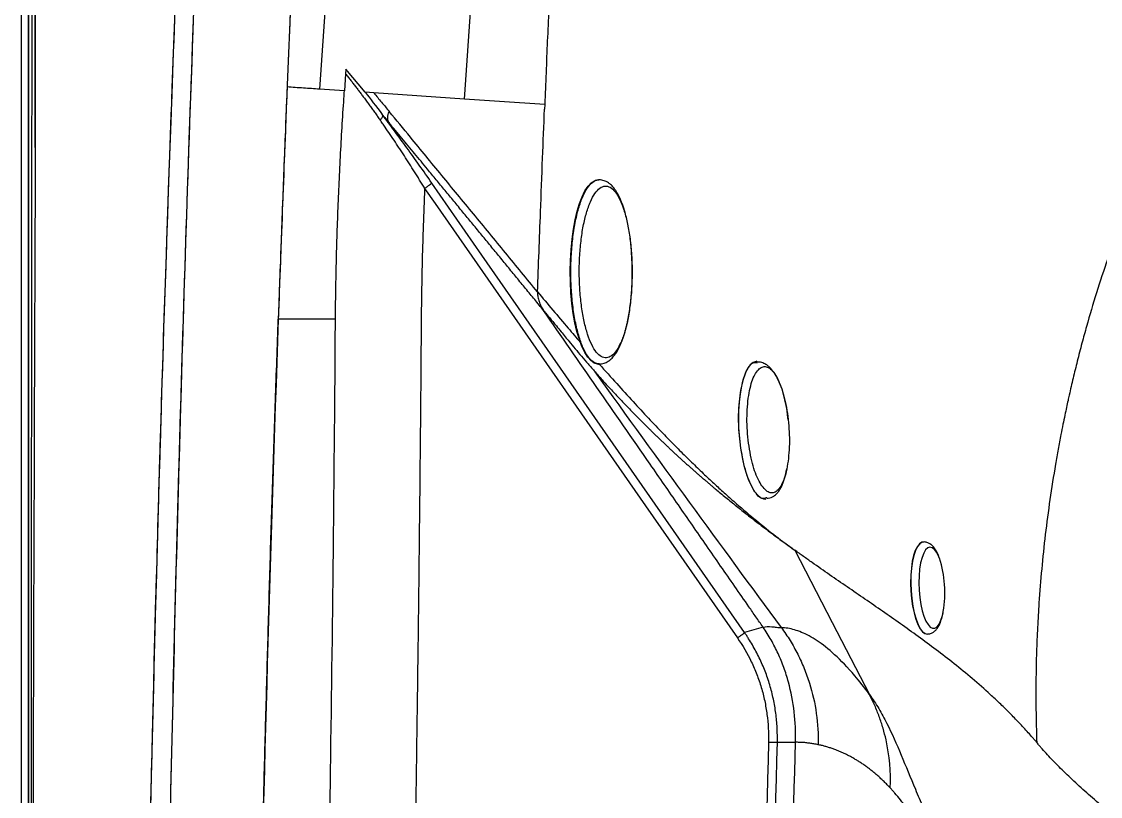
# Model space of a CAD drawing. Extents: x 412 to 492, y 622 to 766.
# Drawn here: x 411.95 to 423.66, y 695.5 to 703.9 of the extents above; entities that cross this region are included whole.
import ezdxf

# ---------------------------------------------------------------- set-up
doc = ezdxf.new("R2010")
doc.units = 0
doc.header["$MEASUREMENT"] = 0
doc.layers.add('1', color=4, linetype='Continuous')
doc.layers.add('GEOMETRY', color=4, linetype='Continuous', lineweight=25)

# ---------------------------------------------------------------- blocks, each defined once
blk = doc.blocks.new('2024 Beam 220V LL')
at = {"layer": 'GEOMETRY'}
for p, q in [((0, 2.898), (0, 77.49)), ((0.148, 77.49), (0.148, 59.78)), ((3.421, 63.156), (3.234, 60.412)), ((4.806, 60.305), (4.993, 63.048)), ((3.515, 60.579), (3.502, 60.394)), ((3.519, 60.629), (3.515, 60.579)), ((3.727, 60.378), (3.519, 60.629)), ((3.502, 60.394), (3.234, 60.412)), ((3.822, 60.372), (3.727, 60.378)), ((4.806, 60.305), (3.822, 60.372)), ((5.676, 60.245), (5.674, 60.195)), ((6.266, 59.428), (6.259, 59.428)), ((6.261, 57.428), (6.268, 57.428)), ((8.088, 55.978), (8.078, 55.976)), ((9.784, 55.497), (9.782, 55.497)), ((8.045, 54.574), (7.845, 54.514)), ((9.828, 54.498), (9.83, 54.498)), ((8.2, 53.324), (8.397, 53.324))]:
    blk.add_line(p, q, dxfattribs=at)
at = {"layer": 'GEOMETRY', "flags": 128}
for points in [[(3.914, 60.136), (3.94, 60.104), (3.948, 60.095), (3.95, 60.092), (3.951, 60.091), (3.988, 60.046)], [(7.845, 54.514), (6.42, 56.563), (4.995, 58.612), (4.452, 59.393)], [(6.082, 59.245), (6.113, 59.308), (6.146, 59.358), (6.181, 59.395), (6.216, 59.418), (6.253, 59.428), (6.259, 59.428)], [(4.373, 59.336), (4.488, 59.172), (4.944, 58.515), (6.771, 55.889), (7.766, 54.457)], [(6.261, 57.428), (6.25, 57.429), (6.214, 57.44), (6.178, 57.466), (6.143, 57.505), (6.111, 57.556), (6.08, 57.62), (6.052, 57.696), (6.026, 57.781), (6.004, 57.876), (5.986, 57.978), (5.972, 58.087), (5.961, 58.201), (5.955, 58.318), (5.953, 58.436), (5.955, 58.554), (5.962, 58.67), (5.973, 58.784), (5.987, 58.892), (6.006, 58.993), (6.028, 59.087), (6.054, 59.171), (6.082, 59.245)], [(7.979, 57.459), (7.97, 57.458), (7.937, 57.445), (7.906, 57.419), (7.878, 57.379), (7.852, 57.327), (7.829, 57.263), (7.81, 57.189), (7.795, 57.106), (7.784, 57.016), (7.778, 56.92), (7.777, 56.82), (7.78, 56.718), (7.788, 56.616), (7.8, 56.516), (7.817, 56.419), (7.837, 56.328), (7.861, 56.244), (7.888, 56.169), (7.918, 56.103), (7.95, 56.05), (7.983, 56.008), (8.017, 55.979), (8.051, 55.965), (8.076, 55.962)], [(9.782, 55.497), (9.768, 55.495), (9.742, 55.479), (9.719, 55.449), (9.697, 55.407), (9.679, 55.352), (9.664, 55.288), (9.654, 55.215), (9.648, 55.136), (9.646, 55.052), (9.649, 54.968)], [(9.784, 55.497), (9.77, 55.495), (9.745, 55.479), (9.721, 55.449), (9.7, 55.407), (9.681, 55.352), (9.667, 55.288), (9.656, 55.215), (9.65, 55.136), (9.648, 55.053), (9.651, 54.968)], [(8.388, 55.41), (8.794, 54.625), (9.201, 53.841)], [(9.959, 55.32), (9.953, 55.338), (9.93, 55.383), (9.906, 55.416), (9.881, 55.436), (9.856, 55.442), (9.832, 55.434), (9.809, 55.412), (9.788, 55.376), (9.77, 55.329), (9.755, 55.271), (9.744, 55.204), (9.738, 55.131), (9.736, 55.054), (9.739, 54.975)], [(9.649, 54.968), (9.656, 54.884), (9.668, 54.803), (9.683, 54.728), (9.702, 54.661), (9.724, 54.604), (9.749, 54.557), (9.775, 54.524), (9.801, 54.504), (9.828, 54.498)], [(9.651, 54.968), (9.658, 54.884), (9.67, 54.803), (9.686, 54.728), (9.705, 54.661), (9.727, 54.604), (9.751, 54.557), (9.777, 54.524), (9.804, 54.504), (9.831, 54.498)], [(9.739, 54.975), (9.746, 54.896), (9.757, 54.821), (9.772, 54.752), (9.79, 54.691), (9.811, 54.64), (9.835, 54.601), (9.859, 54.574), (9.884, 54.561), (9.909, 54.562), (9.933, 54.578), (9.955, 54.606), (9.975, 54.648), (9.991, 54.701), (10, 54.743)]]:
    blk.add_lwpolyline(points, dxfattribs=at)
at = {"layer": 'GEOMETRY'}
blk.add_arc((8.823, 54.95), 1.195, 350.0665, 18.0708, dxfattribs=at)
for points, knots in [([(2.538, 77.502), (2.518, 77.203), (2.496, 76.873), (2.466, 76.424), (2.46, 76.332), (2.447, 76.148), (2.441, 76.055), (2.432, 75.915), (2.429, 75.868), (2.425, 75.815), (2.425, 75.81), (2.424, 75.802), (2.424, 75.801), (2.424, 75.799), (2.424, 75.799), (2.424, 75.795), (2.424, 75.791), (2.422, 75.772), (2.421, 75.752), (2.416, 75.669), (2.41, 75.582), (2.398, 75.406), (2.394, 75.339), (2.387, 75.228), (2.384, 75.189), (2.379, 75.112), (2.377, 75.073), (2.364, 74.88), (2.354, 74.724), (2.324, 74.25), (2.304, 73.929), (2.273, 73.436), (2.263, 73.27), (2.248, 73.019), (2.243, 72.936), (2.232, 72.764), (2.227, 72.677), (2.2, 72.229), (2.177, 71.839), (2.104, 70.577), (2.05, 69.611), (1.989, 68.452), (1.986, 68.383), (1.979, 68.249), (1.975, 68.183), (1.966, 67.991), (1.959, 67.869), (1.942, 67.521), (1.931, 67.313), (1.904, 66.765), (1.891, 66.498), (1.879, 66.245), (1.876, 66.185), (1.874, 66.141), (1.874, 66.134), (1.873, 66.119), (1.872, 66.112), (1.871, 66.089), (1.871, 66.074), (1.867, 65.999), (1.864, 65.94), (1.839, 65.409), (1.819, 64.971), (1.792, 64.365), (1.783, 64.172), (1.771, 63.894), (1.767, 63.804), (1.759, 63.624), (1.756, 63.534), (1.691, 62.021), (1.642, 60.735), (1.596, 59.445), (1.591, 59.305), (1.581, 59.025), (1.577, 58.885), (1.563, 58.47), (1.553, 58.196), (1.527, 57.384), (1.511, 56.854), (1.48, 55.82), (1.466, 55.315), (1.447, 54.577), (1.44, 54.332), (1.428, 53.846), (1.422, 53.605), (1.393, 52.403), (1.374, 51.465), (1.352, 50.322), (1.348, 50.095), (1.34, 49.641), (1.336, 49.415), (1.325, 48.74), (1.319, 48.292), (1.306, 47.402), (1.301, 46.96), (1.291, 46.082), (1.286, 45.646), (1.274, 44.341), (1.269, 43.475), (1.263, 42.183), (1.262, 41.753), (1.26, 40.895), (1.26, 40.467), (1.26, 39.179), (1.262, 38.319), (1.268, 37.026), (1.271, 36.596), (1.277, 35.73), (1.281, 35.295), (1.294, 33.985), (1.304, 33.104), (1.32, 31.992), (1.324, 31.769), (1.331, 31.321), (1.334, 31.096), (1.346, 30.417), (1.354, 29.96), (1.372, 29.037), (1.381, 28.572), (1.397, 27.867), (1.402, 27.631), (1.413, 27.157), (1.419, 26.917), (1.449, 25.708), (1.476, 24.705), (1.515, 23.408), (1.523, 23.146), (1.54, 22.618), (1.548, 22.348), (1.576, 21.523), (1.595, 20.952), (1.638, 19.767), (1.662, 19.152), (1.69, 18.437), (1.693, 18.358), (1.7, 18.196), (1.703, 18.114), (1.713, 17.861), (1.721, 17.686), (1.743, 17.143), (1.76, 16.755), (1.796, 15.927), (1.816, 15.488), (1.848, 14.79), (1.859, 14.551), (1.877, 14.183), (1.883, 14.059), (1.895, 13.807), (1.901, 13.68), (1.932, 13.046), (1.958, 12.538), (1.998, 11.778), (2.011, 11.525), (2.038, 11.015), (2.052, 10.759), (2.08, 10.244), (2.095, 9.986), (2.117, 9.595), (2.124, 9.465), (2.139, 9.203), (2.147, 9.072), (2.184, 8.425), (2.214, 7.924), (2.302, 6.469), (2.36, 5.564), (2.415, 4.723)], [0, 0, 0, 0, 0.25, 0.25, 0.3125, 0.3125, 0.375, 0.375, 0.40625, 0.40625, 0.410156, 0.410156, 0.411133, 0.411133, 0.411255, 0.411255, 0.411377, 0.411377, 0.411621, 0.411621, 0.412109, 0.412109, 0.412354, 0.412354, 0.412476, 0.412476, 0.412598, 0.412598, 0.413086, 0.413086, 0.414062, 0.414062, 0.414551, 0.414551, 0.414795, 0.414795, 0.415039, 0.415039, 0.416016, 0.416016, 0.417969, 0.417969, 0.418091, 0.418091, 0.418213, 0.418213, 0.418457, 0.418457, 0.418945, 0.418945, 0.419922, 0.419922, 0.42041, 0.42041, 0.420532, 0.420532, 0.420654, 0.420654, 0.420898, 0.420898, 0.421875, 0.421875, 0.429688, 0.429688, 0.433594, 0.433594, 0.435547, 0.435547, 0.4375, 0.4375, 0.46875, 0.46875, 0.472656, 0.472656, 0.476562, 0.476562, 0.484375, 0.484375, 0.5, 0.5, 0.515625, 0.515625, 0.523438, 0.523438, 0.53125, 0.53125, 0.5625, 0.5625, 0.570312, 0.570312, 0.578125, 0.578125, 0.59375, 0.59375, 0.609375, 0.609375, 0.625, 0.625, 0.65625, 0.65625, 0.671875, 0.671875, 0.6875, 0.6875, 0.71875, 0.71875, 0.734375, 0.734375, 0.75, 0.75, 0.78125, 0.78125, 0.789062, 0.789062, 0.796875, 0.796875, 0.8125, 0.8125, 0.828125, 0.828125, 0.835938, 0.835938, 0.84375, 0.84375, 0.875, 0.875, 0.882812, 0.882812, 0.890625, 0.890625, 0.90625, 0.90625, 0.921875, 0.921875, 0.923828, 0.923828, 0.925781, 0.925781, 0.929688, 0.929688, 0.9375, 0.9375, 0.945312, 0.945312, 0.949219, 0.949219, 0.951172, 0.951172, 0.953125, 0.953125, 0.960938, 0.960938, 0.964844, 0.964844, 0.96875, 0.96875, 0.972656, 0.972656, 0.974609, 0.974609, 0.976562, 0.976562, 0.984375, 0.984375, 1, 1, 1, 1]), ([(0.074, 77.49), (0.074, 77.466), (0.074, 77.441), (0.074, 77.393), (0.074, 77.32), (0.074, 77.15), (0.074, 76.81), (0.074, 76.13), (0.074, 74.77), (0.074, 73.605), (0.074, 71.274), (0.075, 69.72), (0.075, 65.058), (0.075, 61.95), (0.076, 52.626), (0.076, 46.41), (0.076, 33.978), (0.076, 27.762), (0.075, 18.438), (0.075, 15.33), (0.075, 10.668), (0.074, 9.114), (0.074, 6.783), (0.074, 5.618), (0.074, 4.258), (0.074, 3.578), (0.074, 3.238), (0.074, 3.068), (0.074, 2.995), (0.074, 2.947), (0.074, 2.922), (0.074, 2.898)], [0, 0, 0, 0, 0.000977, 0.000977, 0.001953, 0.003906, 0.007812, 0.015625, 0.03125, 0.0625, 0.0625, 0.125, 0.125, 0.25, 0.25, 0.5, 0.5, 0.75, 0.75, 0.875, 0.875, 0.9375, 0.9375, 0.96875, 0.984375, 0.992188, 0.996094, 0.998047, 0.999023, 0.999023, 1, 1, 1, 1]), ([(0.074, 77.49), (0.074, 77.482), (0.074, 77.475), (0.074, 77.464), (0.074, 77.46), (0.074, 77.453), (0.074, 77.449), (0.074, 77.436), (0.074, 77.428), (0.074, 77.412), (0.074, 77.404), (0.074, 77.38), (0.074, 77.364), (0.074, 77.285), (0.074, 77.222), (0.074, 77.032), (0.074, 76.907), (0.074, 76.533), (0.074, 76.287), (0.074, 75.555), (0.074, 75.078), (0.074, 74.138), (0.074, 73.676), (0.074, 72.994), (0.074, 72.769), (0.074, 72.322), (0.074, 72.099), (0.074, 70.993), (0.075, 70.128), (0.075, 68.861), (0.075, 68.444), (0.075, 67.619), (0.075, 67.209), (0.075, 65.17), (0.075, 63.578), (0.075, 61.25), (0.075, 60.484), (0.075, 59.349), (0.075, 58.974), (0.075, 58.226), (0.075, 57.853), (0.076, 55.993), (0.076, 54.52), (0.076, 52.333), (0.076, 51.608), (0.076, 50.526), (0.076, 50.167), (0.076, 49.449), (0.076, 49.091), (0.076, 45.872), (0.076, 43.027), (0.076, 40.198)], [0, 0, 0, 0, 0.0004883, 0.0004883, 0.0007324, 0.0007324, 0.0009766, 0.0009766, 0.0012207, 0.0012207, 0.0014648, 0.0014648, 0.0019531, 0.0019531, 0.0039062, 0.0039062, 0.0078125, 0.0078125, 0.015625, 0.015625, 0.03125, 0.03125, 0.046875, 0.046875, 0.0546875, 0.0546875, 0.0625, 0.0625, 0.09375, 0.09375, 0.109375, 0.109375, 0.125, 0.125, 0.1875, 0.1875, 0.21875, 0.21875, 0.234375, 0.234375, 0.25, 0.25, 0.3125, 0.3125, 0.34375, 0.34375, 0.359375, 0.359375, 0.375, 0.375, 0.4999213, 0.4999213, 0.4999213, 0.4999213]), ([(0.144, 2.947), (0.144, 2.95), (0.144, 2.953), (0.144, 2.959), (0.144, 2.969), (0.143, 2.99), (0.143, 3.032), (0.143, 3.117), (0.143, 3.287), (0.142, 3.626), (0.141, 4.305), (0.138, 5.663), (0.135, 6.827), (0.131, 9.155), (0.128, 10.707), (0.12, 15.363), (0.115, 18.467), (0.108, 24.675), (0.106, 27.778), (0.103, 33.986), (0.102, 37.09), (0.102, 43.298), (0.103, 46.402), (0.106, 52.61), (0.108, 55.713), (0.115, 61.921), (0.12, 65.025), (0.13, 71.233), (0.137, 74.337), (0.144, 77.441)], [0, 0, 0, 0, 0.000122, 0.000122, 0.000244, 0.000488, 0.000977, 0.001953, 0.003906, 0.007813, 0.015625, 0.03125, 0.0625, 0.0625, 0.125, 0.125, 0.25, 0.25, 0.375, 0.375, 0.5, 0.5, 0.625, 0.625, 0.75, 0.75, 0.875, 0.875, 1, 1, 1, 1]), ([(0.148, 59.78), (0.15, 62.732), (0.153, 65.683), (0.159, 70.111), (0.16, 71.587), (0.163, 73.8), (0.165, 74.907), (0.166, 76.199), (0.167, 76.844), (0.168, 77.167), (0.168, 77.306), (0.168, 77.398), (0.168, 77.444), (0.168, 77.49)], [0, 0, 0, 0, 0.5, 0.5, 0.75, 0.75, 0.875, 0.9375, 0.96875, 0.984375, 0.992188, 0.992188, 1, 1, 1, 1]), ([(2.415, 75.665), (2.221, 72.713), (2.051, 69.759), (1.761, 63.849), (1.641, 60.894), (1.497, 56.459), (1.455, 54.981), (1.384, 52.023), (1.354, 50.544), (1.283, 46.107), (1.26, 43.149), (1.26, 38.712), (1.266, 37.233), (1.289, 34.275), (1.307, 32.796), (1.378, 28.359), (1.45, 25.402), (1.641, 19.491), (1.761, 16.536), (2.051, 10.628), (2.221, 7.675), (2.415, 4.723)], [0, 0, 0, 0, 0.125, 0.125, 0.25, 0.25, 0.3125, 0.3125, 0.375, 0.375, 0.5, 0.5, 0.5625, 0.5625, 0.625, 0.625, 0.75, 0.75, 0.875, 0.875, 1, 1, 1, 1]), ([(2.729, 2.903), (2.725, 2.948), (2.717, 3.041), (2.705, 3.18), (2.693, 3.324), (2.677, 3.514), (2.659, 3.752), (2.638, 4.035), (2.618, 4.32), (2.603, 4.546), (2.591, 4.736), (2.579, 4.925), (2.546, 5.456), (2.493, 6.308), (2.403, 7.821), (2.297, 9.714), (2.06, 14.257), (1.776, 21.076), (1.584, 28.656), (1.503, 34.722), (1.478, 39.273), (1.489, 43.825), (1.535, 48.378), (1.618, 52.926), (1.717, 56.72), (1.814, 59.752), (1.897, 62.028), (1.989, 64.299), (2.07, 66.115), (2.134, 67.478), (2.179, 68.389), (2.225, 69.299), (2.273, 70.209), (2.322, 71.118), (2.373, 72.027), (2.425, 72.934), (2.479, 73.841), (2.534, 74.748), (2.572, 75.352), (2.591, 75.653)], [0, 0, 0, 0, 0.001881, 0.00381, 0.005787, 0.007814, 0.011651, 0.015627, 0.019507, 0.023441, 0.024967, 0.027347, 0.031254, 0.046875, 0.062506, 0.093728, 0.125003, 0.249979, 0.374963, 0.437411, 0.499971, 0.562508, 0.624974, 0.687597, 0.749982, 0.781339, 0.812625, 0.843841, 0.874987, 0.887526, 0.900056, 0.912578, 0.925092, 0.937597, 0.950094, 0.962583, 0.975063, 0.987536, 1, 1, 1, 1]), ([(2.591, 4.734), (2.216, 10.637), (1.94, 16.543), (1.665, 25.408), (1.597, 28.364), (1.529, 32.799), (1.512, 34.278), (1.489, 37.235), (1.483, 38.713), (1.483, 43.149), (1.506, 46.105), (1.574, 50.541), (1.602, 52.019), (1.671, 54.975), (1.711, 56.453), (1.848, 60.887), (1.963, 63.841), (2.241, 69.749), (2.404, 72.702), (2.591, 75.653)], [0, 0, 0, 0, 0.25, 0.25, 0.375, 0.375, 0.4375, 0.4375, 0.5, 0.5, 0.625, 0.625, 0.6875, 0.6875, 0.75, 0.75, 0.875, 0.875, 1, 1, 1, 1]), ([(26.761, 69.382), (26.737, 69.382), (26.69, 69.383), (26.618, 69.384), (26.547, 69.384), (26.476, 69.384), (26.405, 69.383), (26.334, 69.382), (26.264, 69.381), (26.193, 69.38), (26.123, 69.378), (26.053, 69.376), (25.983, 69.373), (25.913, 69.37), (25.844, 69.367), (25.774, 69.364), (25.705, 69.36), (25.637, 69.356), (25.568, 69.351), (25.5, 69.346), (25.432, 69.341), (25.364, 69.336), (25.297, 69.331), (25.229, 69.325), (25.162, 69.318), (25.096, 69.312), (25.029, 69.305), (24.963, 69.298), (24.897, 69.291), (24.832, 69.283), (24.767, 69.276), (24.702, 69.267), (24.637, 69.259), (24.573, 69.251), (24.509, 69.242), (24.445, 69.233), (24.381, 69.223), (24.318, 69.214), (24.256, 69.204), (24.193, 69.194), (24.131, 69.184), (24.069, 69.174), (24.008, 69.163), (23.946, 69.152), (23.886, 69.141), (23.825, 69.13), (23.765, 69.119), (23.661, 69.099), (23.516, 69.069), (23.349, 69.033), (23.204, 69), (23.08, 68.971), (22.975, 68.945), (22.88, 68.921), (22.786, 68.897), (22.667, 68.865), (22.526, 68.826), (22.371, 68.781), (22.026, 68.676), (21.479, 68.489), (20.737, 68.188), (20.015, 67.845), (19.499, 67.565), (19.179, 67.379), (19.008, 67.276), (18.835, 67.169), (18.673, 67.065), (18.534, 66.974), (18.404, 66.887), (18.272, 66.797), (18.139, 66.705), (17.923, 66.552), (17.609, 66.321), (17.188, 65.993), (16.761, 65.639), (16.347, 65.274), (15.961, 64.913), (15.655, 64.609), (15.349, 64.293), (15.068, 63.989), (14.771, 63.651), (14.47, 63.293), (14.161, 62.904), (13.843, 62.477), (13.609, 62.144), (13.441, 61.895), (13.325, 61.718), (13.221, 61.555), (13.132, 61.413), (13.056, 61.287), (12.988, 61.173), (12.923, 61.061), (12.86, 60.95), (12.799, 60.84), (12.678, 60.62), (12.501, 60.28), (12.275, 59.807), (12.081, 59.357), (11.917, 58.942), (11.783, 58.572), (11.662, 58.204), (11.571, 57.899), (11.503, 57.651), (11.455, 57.464), (11.409, 57.276), (11.376, 57.134), (11.353, 57.028), (11.337, 56.955), (11.319, 56.869), (11.298, 56.771), (11.274, 56.648), (11.247, 56.504), (11.205, 56.268), (11.156, 55.96), (11.106, 55.581), (11.067, 55.207), (11.043, 54.915), (11.03, 54.704), (11.023, 54.571), (11.017, 54.437), (11.012, 54.302), (11.008, 54.165), (11.006, 54.027), (11.005, 53.888), (11.005, 53.748), (11.007, 53.606), (11.01, 53.464), (11.013, 53.369), (11.015, 53.321)], [0, 0, 0, 0, 0.002926, 0.005847, 0.008764, 0.011675, 0.01458, 0.01748, 0.020373, 0.023259, 0.026138, 0.029009, 0.031873, 0.034729, 0.037576, 0.040415, 0.043245, 0.046066, 0.048879, 0.051682, 0.054475, 0.057259, 0.060033, 0.062798, 0.065552, 0.068296, 0.071029, 0.073752, 0.076465, 0.079167, 0.081857, 0.084537, 0.087206, 0.089864, 0.09251, 0.095145, 0.097768, 0.100379, 0.102979, 0.105567, 0.108143, 0.110707, 0.113259, 0.115798, 0.118325, 0.120839, 0.123341, 0.12583, 0.133808, 0.141571, 0.146765, 0.151959, 0.157152, 0.159995, 0.163931, 0.16896, 0.175083, 0.181722, 0.188565, 0.218766, 0.251249, 0.2843, 0.313693, 0.320656, 0.328003, 0.337225, 0.344703, 0.350701, 0.356827, 0.36308, 0.36946, 0.375969, 0.39431, 0.415256, 0.43881, 0.459518, 0.480235, 0.500948, 0.510288, 0.532005, 0.549576, 0.563212, 0.587071, 0.607987, 0.625968, 0.635028, 0.643353, 0.650946, 0.657809, 0.663097, 0.668299, 0.673413, 0.678441, 0.683383, 0.688239, 0.708106, 0.728863, 0.750531, 0.766517, 0.782298, 0.797877, 0.813259, 0.820894, 0.829122, 0.83681, 0.844499, 0.847035, 0.850092, 0.853671, 0.857772, 0.862395, 0.869047, 0.875831, 0.891709, 0.907354, 0.922761, 0.937925, 0.943318, 0.948765, 0.954263, 0.959813, 0.965414, 0.971065, 0.976764, 0.982509, 0.988298, 0.99413, 1, 1, 1, 1]), ([(0.076, 40.198), (0.076, 40.598), (0.076, 41.665), (0.076, 43.398), (0.076, 45.398), (0.076, 47.398), (0.076, 49.398), (0.076, 51.398), (0.076, 54.065), (0.076, 56.731), (0.076, 59.398), (0.076, 61.398), (0.076, 63.362), (0.076, 64.66), (0.076, 65.29)], [0, 0, 0, 0, 0.047813, 0.127519, 0.207226, 0.286932, 0.366639, 0.446345, 0.526052, 0.685465, 0.765172, 0.844878, 0.924585, 1, 1, 1, 1]), ([(2.937, 61.784), (2.933, 61.678), (2.923, 61.457), (2.904, 61.008), (2.89, 60.665), (2.881, 60.436)], [0, 0, 0, 0, 0.1162779, 0.2412779, 0.4912779, 0.4912779, 0.4912779, 0.4912779]), ([(2.937, 61.784), (2.935, 61.728), (2.932, 61.672), (2.929, 61.587), (2.928, 61.559), (2.926, 61.517), (2.925, 61.503), (2.924, 61.482), (2.924, 61.475), (2.924, 61.464), (2.923, 61.461), (2.923, 61.454), (2.923, 61.45), (2.921, 61.395), (2.918, 61.342), (2.915, 61.257), (2.914, 61.229), (2.912, 61.185), (2.911, 61.17), (2.91, 61.148), (2.91, 61.14), (2.909, 61.129), (2.909, 61.125), (2.909, 61.119), (2.909, 61.117), (2.909, 61.114), (2.909, 61.112), (2.9, 60.9), (2.891, 60.675), (2.881, 60.436)], [0, 0, 0, 0, 0.125, 0.125, 0.1875, 0.1875, 0.21875, 0.21875, 0.234375, 0.234375, 0.242188, 0.242188, 0.25, 0.25, 0.375, 0.375, 0.4375, 0.4375, 0.46875, 0.46875, 0.484375, 0.484375, 0.492188, 0.492188, 0.496094, 0.496094, 0.5, 0.5, 1, 1, 1, 1]), ([(5.735, 61.664), (5.735, 61.651), (5.732, 61.58), (5.726, 61.452), (5.717, 61.222), (5.704, 60.935), (5.69, 60.59), (5.681, 60.36), (5.676, 60.245)], [0, 0, 0, 0, 0.0143428, 0.0768428, 0.1393428, 0.2643428, 0.3893428, 0.5143428, 0.5143428, 0.5143428, 0.5143428]), ([(3.515, 60.579), (3.52, 60.573), (3.529, 60.561), (3.543, 60.544), (3.557, 60.526), (3.571, 60.508), (3.585, 60.49), (3.599, 60.473), (3.612, 60.455), (3.626, 60.437), (3.64, 60.419), (3.653, 60.401), (3.667, 60.384), (3.68, 60.366), (3.693, 60.348), (3.706, 60.331), (3.715, 60.319), (3.719, 60.313)], [0, 0, 0, 0, 0.0722956, 0.1437869, 0.2144737, 0.2843559, 0.3534334, 0.4217062, 0.4891746, 0.5558387, 0.6216987, 0.6867552, 0.7510085, 0.8144591, 0.8771075, 0.9389543, 1, 1, 1, 1]), ([(2.881, 60.436), (2.875, 60.295), (2.864, 60.014), (2.847, 59.592), (2.831, 59.172), (2.815, 58.752), (2.8, 58.333), (2.79, 58.054), (2.785, 57.915)], [0, 0, 0, 0, 0.167559, 0.334762, 0.501607, 0.668095, 0.834226, 1, 1, 1, 1]), ([(3.406, 57.915), (3.406, 57.921), (3.406, 57.98), (3.407, 58.065), (3.409, 58.224), (3.413, 58.436), (3.42, 58.727), (3.431, 59.044), (3.448, 59.467), (3.47, 59.89), (3.492, 60.234), (3.501, 60.367), (3.502, 60.394)], [0.9331458, 0.9331458, 0.9331458, 0.9331458, 0.93359375, 0.9375, 0.93945312, 0.9453125, 0.953125, 0.9609375, 0.96875, 0.984375, 0.9921875, 0.99419896, 0.99419896, 0.99419896, 0.99419896]), ([(3.719, 60.313), (3.724, 60.306), (3.734, 60.293), (3.749, 60.273), (3.764, 60.253), (3.778, 60.233), (3.793, 60.213), (3.807, 60.193), (3.821, 60.174), (3.835, 60.154), (3.85, 60.134), (3.863, 60.115), (3.877, 60.095), (3.886, 60.082), (3.891, 60.076)], [0, 0, 0, 0, 0.088662, 0.176355, 0.263079, 0.348835, 0.433621, 0.517437, 0.600285, 0.682163, 0.763073, 0.843016, 0.921991, 1, 1, 1, 1]), ([(3.822, 60.372), (3.85, 60.338), (3.905, 60.271), (3.961, 60.204), (3.988, 60.17)], [0, 0, 0, 0, 0.5, 1, 1, 1, 1]), ([(3.988, 60.046), (3.979, 60.063), (3.974, 60.083), (3.974, 60.125), (3.979, 60.148), (3.988, 60.17)], [0, 0, 0, 0, 0.5, 0.5, 1, 1, 1, 1]), ([(5.598, 58.212), (5.609, 58.501), (5.627, 58.985), (5.652, 59.646), (5.667, 60.018), (5.674, 60.195)], [0.0214799, 0.0214799, 0.0214799, 0.0214799, 0.3940987, 0.6440987, 0.8726188, 0.8726188, 0.8726188, 0.8726188]), ([(3.914, 60.136), (3.914, 60.135), (3.914, 60.134), (3.915, 60.133), (3.916, 60.13), (3.916, 60.122), (3.913, 60.11), (3.905, 60.095), (3.898, 60.085), (3.893, 60.079), (3.892, 60.077), (3.891, 60.076)], [0, 0, 0, 0, 0.0625, 0.0625, 0.125, 0.25, 0.5, 0.75, 0.9375, 0.9375, 1, 1, 1, 1]), ([(4.373, 59.336), (4.369, 59.344), (4.36, 59.359), (4.346, 59.382), (4.332, 59.404), (4.314, 59.434), (4.291, 59.47), (4.254, 59.529), (4.208, 59.602), (4.167, 59.667), (4.139, 59.71), (4.12, 59.738), (4.088, 59.788), (4.041, 59.858), (3.985, 59.941), (3.939, 60.008), (3.907, 60.052), (3.895, 60.071), (3.891, 60.076)], [0, 0, 0, 0, 0.02935, 0.058375, 0.087074, 0.115448, 0.173221, 0.230297, 0.344793, 0.4592, 0.48782, 0.516456, 0.573787, 0.68881, 0.804449, 0.919608, 0.976944, 1, 1, 1, 1]), ([(4.452, 59.393), (4.406, 59.459), (4.361, 59.523), (4.27, 59.651), (4.225, 59.714), (4.135, 59.838), (4.09, 59.9), (4.023, 59.99), (4.001, 60.02), (3.957, 60.079), (3.935, 60.108), (3.914, 60.136)], [0, 0, 0, 0, 0.25, 0.25, 0.5, 0.5, 0.75, 0.75, 0.875, 0.875, 1, 1, 1, 1]), ([(5.664, 58.01), (5.648, 58.03), (5.616, 58.069), (5.567, 58.129), (5.518, 58.188), (5.469, 58.248), (5.42, 58.308), (5.371, 58.368), (5.322, 58.427), (5.274, 58.487), (5.225, 58.547), (5.176, 58.606), (5.127, 58.666), (5.078, 58.725), (5.03, 58.784), (4.981, 58.843), (4.933, 58.902), (4.884, 58.961), (4.836, 59.02), (4.788, 59.079), (4.739, 59.137), (4.691, 59.196), (4.643, 59.254), (4.595, 59.312), (4.547, 59.371), (4.499, 59.429), (4.451, 59.487), (4.373, 59.582), (4.264, 59.713), (4.126, 59.88), (4.034, 59.991), (3.988, 60.046)], [0, 0, 0, 0, 0.028847, 0.057695, 0.086541, 0.115388, 0.144235, 0.173082, 0.201929, 0.230776, 0.259622, 0.288468, 0.317314, 0.34616, 0.375006, 0.403852, 0.432698, 0.461543, 0.490389, 0.519234, 0.54808, 0.576926, 0.605771, 0.634617, 0.663463, 0.692309, 0.721156, 0.750002, 0.833334, 0.916667, 1, 1, 1, 1]), ([(5.598, 58.212), (5.54, 58.282), (5.482, 58.353), (5.366, 58.494), (5.307, 58.565), (5.133, 58.778), (5.018, 58.919), (4.788, 59.199), (4.673, 59.338), (4.445, 59.616), (4.331, 59.754), (4.218, 59.892)], [0, 0, 0, 0, 0.125, 0.125, 0.25, 0.25, 0.5, 0.5, 0.75, 0.75, 1, 1, 1, 1]), ([(0.148, 59.78), (0.135, 56.516), (0.125, 53.252), (0.111, 46.724), (0.106, 43.46), (0.102, 40.196)], [0, 0, 0, 0, 0.5, 0.5, 1, 1, 1, 1]), ([(4.373, 59.336), (4.383, 59.343), (4.393, 59.35), (4.412, 59.363), (4.42, 59.369), (4.434, 59.379), (4.44, 59.384), (4.449, 59.39), (4.451, 59.392), (4.452, 59.393)], [0, 0, 0, 0, 0.25, 0.25, 0.5, 0.5, 0.75, 0.75, 1, 1, 1, 1]), ([(6.269, 57.43), (6.251, 57.432), (6.213, 57.436), (6.157, 57.489), (6.102, 57.577), (6.054, 57.699), (6.015, 57.848), (5.984, 58.019), (5.965, 58.207), (5.957, 58.402), (5.962, 58.599), (5.978, 58.789), (6.005, 58.966), (6.042, 59.121), (6.087, 59.25), (6.14, 59.349), (6.198, 59.408), (6.241, 59.433), (6.264, 59.427), (6.267, 59.426)], [0, 0, 0, 0, 0.055113, 0.1175, 0.179886, 0.242273, 0.304659, 0.367045, 0.429432, 0.491818, 0.554205, 0.616591, 0.678978, 0.741364, 0.80375, 0.866137, 0.928523, 0.99091, 1, 1, 1, 1]), ([(6.504, 57.667), (6.519, 57.705), (6.548, 57.781), (6.582, 57.928), (6.607, 58.092), (6.622, 58.269), (6.626, 58.452), (6.619, 58.635), (6.601, 58.81), (6.573, 58.969), (6.536, 59.108), (6.491, 59.221), (6.441, 59.304), (6.386, 59.353), (6.33, 59.366), (6.274, 59.344), (6.22, 59.286), (6.171, 59.195), (6.128, 59.074), (6.093, 58.929), (6.068, 58.764), (6.053, 58.587), (6.049, 58.404), (6.057, 58.221), (6.075, 58.047), (6.103, 57.887), (6.14, 57.748), (6.185, 57.635), (6.235, 57.553), (6.29, 57.504), (6.346, 57.491), (6.402, 57.514), (6.456, 57.57), (6.488, 57.635), (6.504, 57.667)], [0, 0, 0, 0, 0.031254, 0.062463, 0.093755, 0.124954, 0.15622, 0.187463, 0.218687, 0.249972, 0.281172, 0.312465, 0.343671, 0.374932, 0.40618, 0.437392, 0.468682, 0.5, 0.531318, 0.562608, 0.59382, 0.625068, 0.656329, 0.687535, 0.718828, 0.750028, 0.781312, 0.812537, 0.84378, 0.875046, 0.906245, 0.937537, 0.968746, 1, 1, 1, 1]), ([(6.267, 57.429), (6.285, 57.43), (6.318, 57.434), (6.362, 57.456), (6.4, 57.486), (6.432, 57.522), (6.47, 57.577), (6.509, 57.657), (6.55, 57.777), (6.583, 57.92), (6.608, 58.082), (6.623, 58.252), (6.628, 58.427), (6.622, 58.601), (6.608, 58.77), (6.584, 58.931), (6.553, 59.062), (6.519, 59.166), (6.487, 59.243), (6.456, 59.298), (6.428, 59.338), (6.4, 59.37), (6.364, 59.399), (6.319, 59.423), (6.285, 59.426), (6.266, 59.428)], [0, 0, 0, 0, 0.036948, 0.068697, 0.095177, 0.127564, 0.156949, 0.209879, 0.26616, 0.326462, 0.385439, 0.442806, 0.499972, 0.557268, 0.614627, 0.671997, 0.731811, 0.773937, 0.816702, 0.853794, 0.877296, 0.903243, 0.928724, 0.961061, 1, 1, 1, 1]), ([(4.373, 59.336), (4.372, 59.293), (4.368, 59.206), (4.363, 59.075), (4.358, 58.945), (4.354, 58.814), (4.35, 58.684), (4.346, 58.553), (4.343, 58.423), (4.341, 58.292), (4.339, 58.162), (4.337, 58.031), (4.335, 57.812), (4.333, 57.505), (4.33, 57.109), (4.326, 56.714), (4.321, 56.186), (4.314, 55.527), (4.305, 54.735), (4.295, 53.944), (4.278, 52.757), (4.254, 51.175), (4.23, 49.68), (4.213, 48.669), (4.204, 48.141), (4.198, 47.745), (4.194, 47.48), (4.191, 47.346), (4.189, 47.212), (4.187, 47.078), (4.185, 46.989), (4.185, 46.944)], [0, 0, 0, 0, 0.010535, 0.02107, 0.031605, 0.042139, 0.052674, 0.063209, 0.073744, 0.084279, 0.094814, 0.105348, 0.115883, 0.147808, 0.179733, 0.211658, 0.243583, 0.307433, 0.371283, 0.435133, 0.498983, 0.658608, 0.818233, 0.8608, 0.903367, 0.945933, 0.956747, 0.96756, 0.978373, 0.989187, 1, 1, 1, 1]), ([(5.598, 58.212), (5.598, 58.211), (5.598, 58.21), (5.598, 58.209), (5.598, 58.207), (5.598, 58.207), (5.598, 58.206), (5.598, 58.205), (5.598, 58.202), (5.598, 58.198), (5.598, 58.191), (5.599, 58.183), (5.6, 58.171), (5.602, 58.154), (5.607, 58.132), (5.615, 58.105), (5.627, 58.076), (5.643, 58.043), (5.657, 58.022), (5.664, 58.01)], [0, 0, 0, 0, 0.0077913, 0.0155698, 0.0194949, 0.0234208, 0.0273454, 0.031265, 0.0394092, 0.0625094, 0.0937363, 0.1247707, 0.1864701, 0.2487412, 0.3692378, 0.4967265, 0.6436482, 0.811416, 1, 1, 1, 1]), ([(5.598, 58.212), (5.653, 58.146), (5.764, 58.015), (5.919, 57.832), (6.019, 57.716), (6.062, 57.665)], [0, 0, 0, 0, 0.359623, 0.719289, 1, 1, 1, 1]), ([(8.045, 54.574), (8.019, 54.611), (7.968, 54.684), (7.866, 54.832), (7.687, 55.09), (7.432, 55.458), (7.126, 55.9), (6.537, 56.751), (6.049, 57.454), (5.664, 58.01)], [0, 0, 0, 0, 0.03125, 0.0625, 0.125, 0.25, 0.375, 0.5, 0.9715118, 0.9715118, 0.9715118, 0.9715118]), ([(5.664, 58.01), (5.667, 58.007), (5.674, 57.999), (5.687, 57.983), (5.707, 57.959), (5.733, 57.927), (5.766, 57.887), (5.806, 57.838), (5.852, 57.782), (5.898, 57.726), (5.948, 57.665), (6.007, 57.594), (6.075, 57.513), (6.147, 57.429), (6.197, 57.372), (6.223, 57.343)], [0, 0, 0, 0, 0.012906, 0.037284, 0.073169, 0.120559, 0.179469, 0.249904, 0.342016, 0.425329, 0.499839, 0.617318, 0.739838, 0.8674, 1, 1, 1, 1]), ([(2.785, 57.915), (2.696, 55.406), (2.626, 52.934), (2.551, 49.28), (2.531, 48.072), (2.509, 46.272), (2.503, 45.674), (2.495, 44.781), (2.493, 44.484), (2.49, 44.039), (2.489, 43.891), (2.488, 43.669), (2.488, 43.595), (2.487, 43.484), (2.487, 43.447), (2.487, 43.392), (2.487, 43.373), (2.487, 43.345), (2.487, 43.336), (2.487, 43.322), (2.487, 43.318), (2.487, 43.309), (2.487, 43.304), (2.465, 38.305), (2.532, 33.433), (2.688, 28.682)], [0, 0, 0, 0, 0.25, 0.25, 0.375, 0.375, 0.4375, 0.4375, 0.46875, 0.46875, 0.484375, 0.484375, 0.4921875, 0.4921875, 0.4960937, 0.4960937, 0.4980469, 0.4980469, 0.4990234, 0.4990234, 0.4995117, 0.4995117, 0.5, 0.5, 1, 1, 1, 1]), ([(2.688, 28.682), (2.684, 28.801), (2.676, 29.039), (2.665, 29.396), (2.654, 29.754), (2.644, 30.111), (2.633, 30.47), (2.624, 30.829), (2.614, 31.188), (2.605, 31.548), (2.596, 31.908), (2.588, 32.268), (2.579, 32.629), (2.572, 32.991), (2.564, 33.353), (2.557, 33.715), (2.55, 34.078), (2.544, 34.442), (2.537, 34.805), (2.531, 35.17), (2.526, 35.535), (2.521, 35.9), (2.516, 36.265), (2.511, 36.631), (2.507, 36.998), (2.503, 37.365), (2.5, 37.733), (2.497, 38.1), (2.494, 38.469), (2.491, 38.838), (2.489, 39.207), (2.487, 39.577), (2.486, 39.947), (2.484, 40.318), (2.483, 40.689), (2.483, 41.06), (2.483, 41.432), (2.483, 41.805), (2.483, 42.178), (2.484, 42.551), (2.485, 42.925), (2.487, 43.453), (2.491, 44.136), (2.497, 44.975), (2.504, 45.816), (2.514, 46.661), (2.525, 47.509), (2.537, 48.36), (2.552, 49.213), (2.567, 50.07), (2.585, 50.93), (2.604, 51.792), (2.625, 52.658), (2.648, 53.527), (2.672, 54.399), (2.697, 55.273), (2.725, 56.151), (2.754, 57.032), (2.775, 57.62), (2.785, 57.915)], [0, 0, 0, 0, 0.0122, 0.024415, 0.036645, 0.048891, 0.061152, 0.073428, 0.08572, 0.098027, 0.110349, 0.122686, 0.135039, 0.147408, 0.159791, 0.17219, 0.184605, 0.197034, 0.20948, 0.22194, 0.234416, 0.246908, 0.259415, 0.271938, 0.284475, 0.297029, 0.309598, 0.322182, 0.334782, 0.347398, 0.360029, 0.372676, 0.385338, 0.398016, 0.410709, 0.423418, 0.436143, 0.448883, 0.461639, 0.47441, 0.487197, 0.5, 0.528582, 0.557268, 0.586056, 0.614948, 0.643944, 0.673043, 0.702246, 0.731553, 0.760963, 0.790478, 0.820096, 0.849819, 0.879647, 0.909578, 0.939614, 0.969755, 1, 1, 1, 1]), ([(3.406, 57.915), (3.302, 57.915), (3.199, 57.915), (2.992, 57.915), (2.888, 57.915), (2.785, 57.915)], [0, 0, 0, 0, 0.5, 0.5, 1, 1, 1, 1]), ([(3.293, 28.702), (3.29, 28.797), (3.273, 29.315), (3.247, 30.257), (3.222, 31.315), (3.209, 32.056), (3.202, 32.426), (3.199, 32.638), (3.197, 32.77), (3.195, 32.876), (3.194, 32.981), (3.192, 33.114), (3.19, 33.246), (3.189, 33.352), (3.188, 33.431), (3.187, 33.511), (3.186, 33.616), (3.187, 33.802), (3.191, 34.066), (3.204, 34.382), (3.221, 34.645), (3.238, 34.854), (3.25, 34.985), (3.261, 35.089), (3.273, 35.192), (3.289, 35.321), (3.31, 35.476), (3.333, 35.629), (3.352, 35.756), (3.368, 35.858), (3.382, 35.961), (3.399, 36.09), (3.418, 36.245), (3.435, 36.401), (3.455, 36.609), (3.47, 36.819), (3.481, 37.03), (3.485, 37.162), (3.488, 37.268), (3.489, 37.347), (3.489, 37.413), (3.489, 37.466), (3.49, 37.546), (3.49, 37.665), (3.491, 38.194), (3.494, 39.093), (3.502, 40.363), (3.514, 41.625), (3.523, 42.472), (3.529, 42.909), (3.529, 42.943), (3.53, 42.996), (3.53, 43.062), (3.53, 43.141), (3.528, 43.3), (3.52, 43.538), (3.5, 43.853), (3.476, 44.113), (3.453, 44.32), (3.437, 44.449), (3.423, 44.551), (3.409, 44.654), (3.39, 44.781), (3.368, 44.935), (3.352, 45.063), (3.339, 45.167), (3.328, 45.27), (3.315, 45.4), (3.301, 45.557), (3.285, 45.766), (3.264, 46.134), (3.255, 46.504), (3.256, 46.795), (3.257, 46.901), (3.258, 46.98), (3.259, 47.06), (3.261, 47.139), (3.262, 47.218), (3.263, 47.298), (3.264, 47.377), (3.266, 47.483), (3.269, 47.668), (3.278, 48.25), (3.294, 49.202), (3.314, 50.472), (3.334, 51.742), (3.359, 53.435), (3.381, 55.128), (3.394, 56.504), (3.4, 57.139), (3.402, 57.404), (3.403, 57.615), (3.404, 57.768), (3.405, 57.868), (3.406, 57.915)], [0.2117321, 0.2117321, 0.2117321, 0.2117321, 0.21875, 0.25, 0.28125, 0.296875, 0.3046875, 0.3085938, 0.3125, 0.3144531, 0.3164062, 0.3203125, 0.3242188, 0.3261719, 0.328125, 0.3300781, 0.3320312, 0.3359375, 0.34375, 0.3515625, 0.359375, 0.3632812, 0.3671875, 0.3691406, 0.3710938, 0.375, 0.3789062, 0.3828125, 0.3867188, 0.3886719, 0.390625, 0.3945312, 0.3984375, 0.4023438, 0.40625, 0.4140625, 0.4179688, 0.421875, 0.4238281, 0.4257812, 0.4277344, 0.4287109, 0.4296875, 0.4335938, 0.4375, 0.46875, 0.5, 0.53125, 0.5619141, 0.5625, 0.5634766, 0.5644531, 0.5664062, 0.5683594, 0.5703125, 0.578125, 0.5859375, 0.59375, 0.5976562, 0.6015625, 0.6035156, 0.6054688, 0.609375, 0.6132812, 0.6171875, 0.6191406, 0.6210938, 0.625, 0.6289062, 0.6328125, 0.640625, 0.65625, 0.6601562, 0.6621094, 0.6640625, 0.6660156, 0.6679688, 0.6699219, 0.671875, 0.6738281, 0.6757812, 0.6796875, 0.6875, 0.71875, 0.75, 0.78125, 0.8125, 0.875, 0.90625, 0.9140625, 0.921875, 0.9257812, 0.9296875, 0.9331458, 0.9331458, 0.9331458, 0.9331458]), ([(6.268, 57.429), (6.268, 57.429), (6.331, 57.357), (6.453, 57.221), (6.631, 57.025), (6.798, 56.845), (6.928, 56.708), (7.024, 56.609), (7.09, 56.542), (7.156, 56.476), (7.221, 56.412), (7.285, 56.349), (7.348, 56.288), (7.428, 56.212), (7.524, 56.122), (7.639, 56.017), (7.788, 55.885), (7.971, 55.73), (8.181, 55.561), (8.32, 55.46), (8.388, 55.41)], [0, 0, 0, 0, 0.000224, 0.09232, 0.178599, 0.259077, 0.333773, 0.365511, 0.396876, 0.42787, 0.458492, 0.488743, 0.518624, 0.548135, 0.601279, 0.653186, 0.709016, 0.809401, 0.906385, 1, 1, 1, 1]), ([(7.804, 56.516), (7.793, 56.614), (7.772, 56.808), (7.79, 57.095), (7.841, 57.317), (7.911, 57.445), (7.964, 57.446), (7.984, 57.446)], [0, 0, 0, 0, 0.216565, 0.43313, 0.649695, 0.86626, 1, 1, 1, 1]), ([(7.893, 56.537), (7.9, 56.494), (7.914, 56.408), (7.944, 56.294), (7.981, 56.197), (8.022, 56.119), (8.066, 56.062), (8.11, 56.031), (8.155, 56.027), (8.198, 56.051), (8.237, 56.098), (8.271, 56.169), (8.298, 56.261), (8.317, 56.373), (8.329, 56.496), (8.332, 56.626), (8.325, 56.761), (8.31, 56.894), (8.287, 57.022), (8.257, 57.137), (8.221, 57.234), (8.18, 57.312), (8.136, 57.369), (8.091, 57.4), (8.046, 57.404), (8.004, 57.38), (7.964, 57.333), (7.93, 57.263), (7.903, 57.17), (7.884, 57.059), (7.872, 56.935), (7.869, 56.805), (7.876, 56.67), (7.887, 56.582), (7.893, 56.537)], [0, 0, 0, 0, 0.031876, 0.062463, 0.093119, 0.125146, 0.156858, 0.187421, 0.218073, 0.250056, 0.282024, 0.312672, 0.343245, 0.374979, 0.406906, 0.4375, 0.468061, 0.499935, 0.531755, 0.562351, 0.593012, 0.625034, 0.65678, 0.687361, 0.718015, 0.749983, 0.781893, 0.812517, 0.843102, 0.874889, 0.906885, 0.937543, 0.968153, 1, 1, 1, 1]), ([(8.316, 56.826), (8.314, 56.845), (8.309, 56.909), (8.29, 57.013), (8.261, 57.131), (8.222, 57.236), (8.178, 57.319), (8.139, 57.371), (8.106, 57.403), (8.074, 57.428), (8.029, 57.449), (7.995, 57.451), (7.976, 57.452)], [0, 0, 0, 0, 0.056377, 0.182178, 0.312498, 0.445665, 0.581669, 0.698922, 0.749665, 0.814323, 0.89792, 1, 1, 1, 1]), ([(6.223, 57.343), (6.237, 57.327), (6.267, 57.294), (6.311, 57.245), (6.355, 57.196), (6.399, 57.148), (6.443, 57.101), (6.487, 57.055), (6.531, 57.009), (6.574, 56.964), (6.618, 56.919), (6.66, 56.875), (6.689, 56.846), (6.704, 56.832)], [0, 0, 0, 0, 0.09461, 0.188477, 0.281602, 0.373985, 0.465628, 0.556533, 0.6467, 0.736129, 0.824821, 0.912778, 1, 1, 1, 1]), ([(6.704, 56.832), (6.713, 56.822), (6.731, 56.804), (6.759, 56.776), (6.787, 56.748), (6.815, 56.72), (6.843, 56.693), (6.872, 56.665), (6.9, 56.638), (6.928, 56.611), (6.957, 56.583), (6.985, 56.556), (7.014, 56.529), (7.042, 56.503), (7.071, 56.476), (7.1, 56.449), (7.129, 56.423), (7.158, 56.396), (7.187, 56.37), (7.216, 56.343), (7.246, 56.317), (7.275, 56.291), (7.304, 56.265), (7.334, 56.239), (7.363, 56.214), (7.393, 56.188), (7.423, 56.163), (7.453, 56.137), (7.482, 56.112), (7.512, 56.087), (7.57, 56.039), (7.656, 55.968), (7.771, 55.875), (7.889, 55.782), (8.009, 55.689), (8.133, 55.596), (8.259, 55.502), (8.345, 55.441), (8.388, 55.41)], [0, 0, 0, 0, 0.01689, 0.033811, 0.050764, 0.067749, 0.084766, 0.101815, 0.118895, 0.136008, 0.153153, 0.17033, 0.18754, 0.204782, 0.222056, 0.239363, 0.256702, 0.274074, 0.291478, 0.308915, 0.326385, 0.343888, 0.361423, 0.378991, 0.396592, 0.414226, 0.431893, 0.449593, 0.467327, 0.485093, 0.502893, 0.569345, 0.637313, 0.706799, 0.777807, 0.850341, 0.924404, 1, 1, 1, 1]), ([(8.078, 55.976), (8.066, 55.972), (8.023, 55.956), (7.943, 56.05), (7.856, 56.24), (7.821, 56.424), (7.804, 56.516)], [0, 0, 0, 0, 0.113069, 0.408713, 0.704356, 1, 1, 1, 1]), ([(8.085, 55.97), (8.107, 55.974), (8.145, 55.981), (8.189, 56.016), (8.217, 56.05), (8.245, 56.096), (8.273, 56.165), (8.293, 56.236), (8.3, 56.283), (8.302, 56.292)], [0, 0, 0, 0, 0.189966, 0.331425, 0.437274, 0.540153, 0.741848, 0.94912, 1, 1, 1, 1]), ([(9.953, 55.339), (9.95, 55.347), (9.94, 55.376), (9.919, 55.414), (9.89, 55.452), (9.858, 55.478), (9.824, 55.493), (9.798, 55.5), (9.785, 55.497), (9.784, 55.497)], [0, 0, 0, 0, 0.09301, 0.315338, 0.521339, 0.691359, 0.843155, 0.988391, 1, 1, 1, 1]), ([(11.015, 53.321), (11.013, 53.323), (11.003, 53.335), (10.984, 53.357), (10.951, 53.396), (10.893, 53.461), (10.81, 53.55), (10.711, 53.652), (10.612, 53.749), (10.48, 53.872), (10.315, 54.017), (10.119, 54.178), (9.923, 54.329), (9.728, 54.473), (9.47, 54.657), (9.15, 54.879), (8.831, 55.097), (8.609, 55.252), (8.483, 55.342), (8.419, 55.387), (8.388, 55.41)], [0, 0, 0, 0, 0.0018687, 0.0096812, 0.0174937, 0.0331187, 0.0643687, 0.0956187, 0.1268687, 0.1581187, 0.2206187, 0.2831187, 0.3456187, 0.4081187, 0.4706187, 0.5956187, 0.7206187, 0.7831187, 0.8143687, 0.8456187, 0.8456187, 0.8456187, 0.8456187]), ([(9.831, 54.5), (9.839, 54.5), (9.859, 54.501), (9.888, 54.515), (9.917, 54.538), (9.942, 54.569), (9.965, 54.611), (9.984, 54.665), (9.995, 54.707), (9.999, 54.732), (9.999, 54.733)], [0, 0, 0, 0, 0.073372, 0.196747, 0.321641, 0.460776, 0.624599, 0.808998, 0.991454, 1, 1, 1, 1]), ([(8.045, 54.574), (8.074, 54.582), (8.114, 54.582), (8.165, 54.576), (8.191, 54.573), (8.217, 54.57), (8.235, 54.569), (8.244, 54.568)], [0, 0, 0, 0, 0.5, 0.625, 0.75, 0.875, 1, 1, 1, 1]), ([(8.397, 53.324), (8.4, 53.434), (8.391, 53.655), (8.339, 53.926), (8.273, 54.136), (8.21, 54.288), (8.147, 54.411), (8.091, 54.505), (8.06, 54.551), (8.045, 54.574)], [0, 0, 0, 0, 0.25, 0.5, 0.625, 0.75, 0.875, 0.9375, 1, 1, 1, 1]), ([(8.244, 54.568), (8.26, 54.545), (8.293, 54.499), (8.354, 54.404), (8.423, 54.281), (8.493, 54.127), (8.57, 53.914), (8.632, 53.638), (8.645, 53.411), (8.642, 53.298)], [0, 0, 0, 0, 0.0625, 0.125, 0.25, 0.375, 0.5, 0.75, 1, 1, 1, 1]), ([(9.201, 53.841), (9.199, 53.843), (9.145, 53.918), (9.012, 54.087), (8.817, 54.287), (8.627, 54.436), (8.46, 54.525), (8.336, 54.56), (8.266, 54.567), (8.244, 54.568)], [0.3734467, 0.3734467, 0.3734467, 0.3734467, 0.375, 0.4375, 0.53125, 0.625, 0.71875, 0.8125, 0.858236, 0.858236, 0.858236, 0.858236]), ([(7.766, 54.457), (7.776, 54.464), (7.786, 54.471), (7.804, 54.484), (7.813, 54.49), (7.827, 54.5), (7.833, 54.505), (7.841, 54.511), (7.844, 54.513), (7.845, 54.514)], [0, 0, 0, 0, 0.25, 0.25, 0.5, 0.5, 0.75, 0.75, 1, 1, 1, 1]), ([(7.766, 54.457), (7.824, 54.375), (7.874, 54.289), (7.939, 54.153), (7.959, 54.107), (7.995, 54.014), (8.011, 53.966), (8.04, 53.87), (8.052, 53.821), (8.073, 53.724), (8.081, 53.675), (8.101, 53.527), (8.106, 53.427), (8.104, 53.327)], [0, 0, 0, 0, 0.25, 0.25, 0.375, 0.375, 0.5, 0.5, 0.625, 0.625, 0.75, 0.75, 1, 1, 1, 1]), ([(8.2, 53.324), (8.2, 53.331), (8.2, 53.338), (8.2, 53.351), (8.2, 53.371), (8.2, 53.39), (8.2, 53.43), (8.199, 53.456), (8.195, 53.535), (8.19, 53.587), (8.176, 53.69), (8.168, 53.742), (8.146, 53.845), (8.133, 53.896), (8.103, 53.997), (8.086, 54.047), (8.048, 54.145), (8.027, 54.194), (7.981, 54.289), (7.956, 54.335), (7.916, 54.404), (7.903, 54.426), (7.881, 54.459), (7.871, 54.476), (7.86, 54.492), (7.852, 54.503), (7.848, 54.509), (7.845, 54.514)], [0, 0, 0, 0, 0.015625, 0.015625, 0.03125, 0.0625, 0.0625, 0.125, 0.125, 0.25, 0.25, 0.375, 0.375, 0.5, 0.5, 0.625, 0.625, 0.75, 0.75, 0.875, 0.875, 0.9375, 0.9375, 0.96875, 0.984375, 0.984375, 1, 1, 1, 1]), ([(9.425, 52.828), (9.432, 53.004), (9.413, 53.223), (9.348, 53.477), (9.307, 53.602), (9.266, 53.703), (9.235, 53.773), (9.218, 53.807), (9.208, 53.826), (9.203, 53.836), (9.201, 53.841)], [0, 0, 0, 0, 0.5, 0.625, 0.75, 0.875, 0.9375, 0.96875, 0.984375, 1, 1, 1, 1]), ([(9.201, 53.841), (9.218, 53.816), (9.253, 53.767), (9.317, 53.664), (9.418, 53.477), (9.544, 53.19), (9.668, 52.88), (9.767, 52.651), (9.83, 52.518), (9.872, 52.433), (9.907, 52.365), (9.935, 52.313), (9.959, 52.269), (9.975, 52.241), (9.982, 52.228), (9.987, 52.219), (9.996, 52.204), (10.009, 52.182), (10.03, 52.147), (10.058, 52.102), (10.092, 52.049), (10.139, 51.978), (10.202, 51.888), (10.313, 51.742), (10.469, 51.558), (10.691, 51.336), (10.952, 51.113), (11.203, 50.93), (11.425, 50.785), (11.543, 50.714), (11.604, 50.679)], [0, 0, 0, 0, 0.03125, 0.0625, 0.125, 0.25, 0.375, 0.4375, 0.46875, 0.5, 0.515625, 0.53125, 0.546875, 0.554688, 0.556641, 0.558594, 0.5625, 0.570312, 0.578125, 0.59375, 0.609375, 0.625, 0.65625, 0.6875, 0.75, 0.8125, 0.875, 0.9375, 0.96875, 1, 1, 1, 1]), ([(8.104, 53.327), (8.116, 53.327), (8.128, 53.326), (8.15, 53.326), (8.16, 53.326), (8.178, 53.325), (8.185, 53.325), (8.195, 53.325), (8.199, 53.325), (8.2, 53.324)], [0, 0, 0, 0, 0.25, 0.25, 0.5, 0.5, 0.75, 0.75, 1, 1, 1, 1]), ([(8.642, 53.298), (8.635, 53.3), (8.62, 53.303), (8.597, 53.307), (8.575, 53.31), (8.553, 53.314), (8.531, 53.316), (8.508, 53.319), (8.486, 53.321), (8.464, 53.322), (8.442, 53.323), (8.419, 53.324), (8.404, 53.324), (8.397, 53.324)], [0, 0, 0, 0, 0.090902, 0.181801, 0.2727, 0.363605, 0.454519, 0.545449, 0.636395, 0.727343, 0.818273, 0.909165, 1, 1, 1, 1]), ([(9.425, 52.828), (9.419, 52.834), (9.408, 52.846), (9.391, 52.863), (9.375, 52.88), (9.358, 52.897), (9.341, 52.913), (9.324, 52.929), (9.308, 52.944), (9.291, 52.959), (9.274, 52.974), (9.257, 52.988), (9.24, 53.002), (9.224, 53.016), (9.207, 53.029), (9.19, 53.042), (9.173, 53.055), (9.156, 53.067), (9.139, 53.079), (9.122, 53.091), (9.105, 53.102), (9.088, 53.113), (9.071, 53.124), (9.054, 53.134), (9.037, 53.144), (9.02, 53.154), (9.003, 53.163), (8.986, 53.173), (8.969, 53.182), (8.952, 53.19), (8.935, 53.198), (8.918, 53.206), (8.901, 53.214), (8.884, 53.222), (8.867, 53.229), (8.85, 53.236), (8.826, 53.245), (8.795, 53.256), (8.757, 53.269), (8.718, 53.28), (8.68, 53.29), (8.655, 53.296), (8.642, 53.298)], [0, 0, 0, 0, 0.021669, 0.043338, 0.065007, 0.086676, 0.108346, 0.130015, 0.151684, 0.173354, 0.195023, 0.216692, 0.238361, 0.26003, 0.281699, 0.303367, 0.325036, 0.346704, 0.368373, 0.390041, 0.41171, 0.433378, 0.455047, 0.476715, 0.498384, 0.520052, 0.541721, 0.563389, 0.585058, 0.606726, 0.628395, 0.650064, 0.671733, 0.693402, 0.715071, 0.73674, 0.75841, 0.806729, 0.855048, 0.903367, 0.951685, 1, 1, 1, 1]), ([(11.706, 52.645), (11.647, 52.696), (11.534, 52.796), (11.378, 52.939), (11.238, 53.075), (11.134, 53.184), (11.069, 53.257), (11.039, 53.293), (11.024, 53.31), (11.017, 53.318), (11.015, 53.321), (11.015, 53.321)], [0.8456187, 0.8456187, 0.8456187, 0.8456187, 0.8768687, 0.9081187, 0.9393687, 0.9706187, 0.9862437, 0.9940562, 0.9979625, 0.9999156, 1, 1, 1, 1]), ([(10.012, 51.869), (10.01, 51.873), (10.006, 51.882), (10.001, 51.896), (9.995, 51.908), (9.989, 51.921), (9.984, 51.934), (9.978, 51.947), (9.973, 51.959), (9.955, 51.999), (9.925, 52.064), (9.883, 52.151), (9.815, 52.282), (9.72, 52.444), (9.598, 52.623), (9.508, 52.735), (9.45, 52.801), (9.433, 52.819), (9.425, 52.828)], [0, 0, 0, 0, 0.009759, 0.019517, 0.029276, 0.039035, 0.048793, 0.058552, 0.06831, 0.078069, 0.151506, 0.224946, 0.298387, 0.504012, 0.70963, 0.915252, 0.957626, 1, 1, 1, 1])]:
    blk.add_open_spline(points, degree=3, knots=knots, dxfattribs=at)
for points in [[(2.881, 60.436), (2.847, 59.59), (2.815, 58.75), (2.785, 57.915)], [(3.234, 60.412), (3.175, 60.416), (3.058, 60.424), (2.94, 60.432), (2.881, 60.436)], [(3.727, 60.378), (3.781, 60.313), (3.848, 60.223), (3.914, 60.136)], [(5.676, 60.245), (5.531, 60.255), (5.241, 60.275), (4.951, 60.295), (4.806, 60.305)], [(4.218, 59.892), (4.141, 59.985), (4.065, 60.078), (3.988, 60.17)], [(8.244, 54.568), (7.59, 55.459), (6.916, 56.383), (6.223, 57.343)], [(8.104, 53.327), (8.047, 51.2), (8.004, 49.072), (7.977, 46.944)], [(8.073, 46.944), (8.1, 49.071), (8.143, 51.198), (8.2, 53.324)], [(8.287, 48.106), (8.314, 49.846), (8.351, 51.585), (8.397, 53.324)]]:
    blk.add_open_spline(points, degree=3, dxfattribs=at)

msp = doc.modelspace()

# ---------------------------------------------------------------- block references
at = {"layer": '1'}
msp.add_blockref('2024 Beam 220V LL', (411.953, 642.759), dxfattribs=at)

doc.saveas('drawing.dxf')
